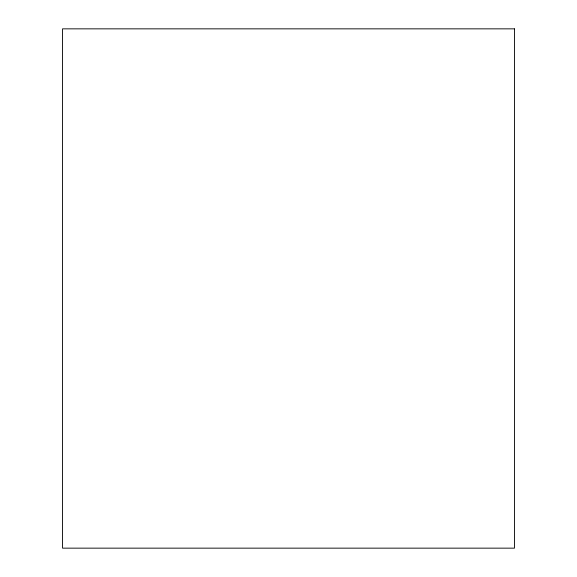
<?xml version="1.0" encoding="UTF-8"?>
<svg xmlns="http://www.w3.org/2000/svg" width="577" height="577" viewBox="0 0 577 577"><rect width="100%" height="100%" fill="white"/><g stroke="black" fill="none" stroke-linecap="round" stroke-linejoin="round"><path stroke-width="0.87" d="M514.46 28.85L62.54 28.85L62.54 548.15L514.46 548.15L514.46 28.85"/></g></svg>
